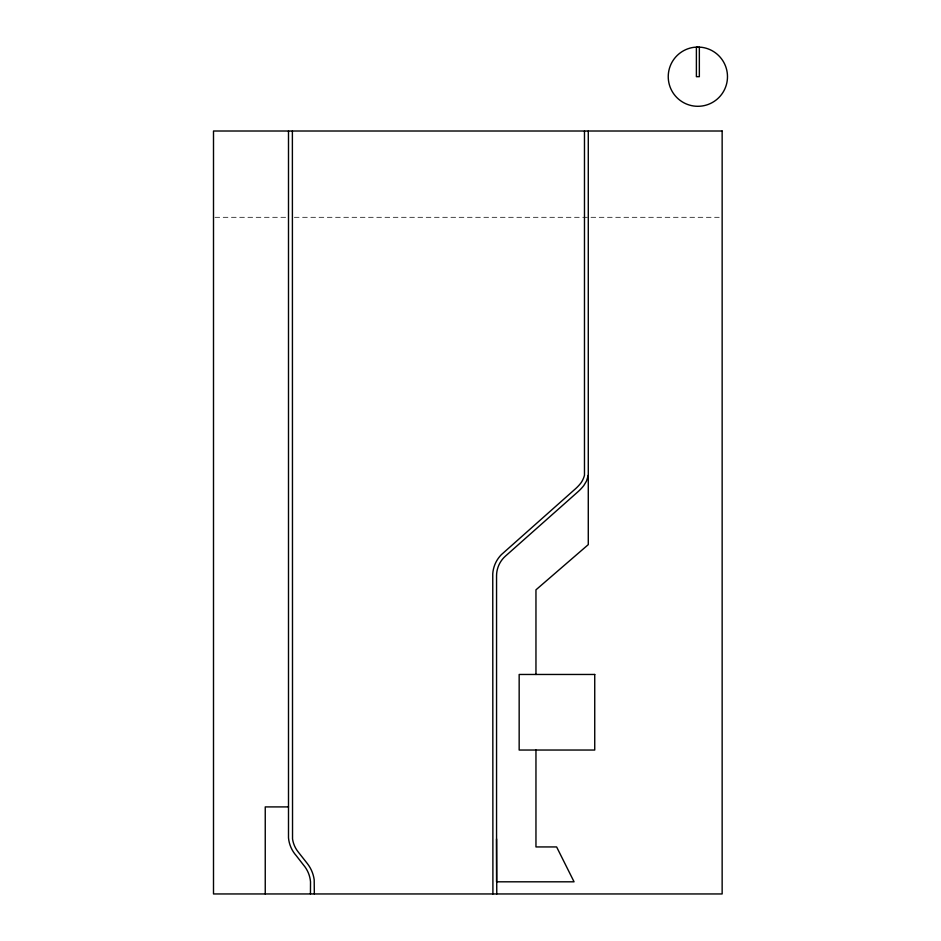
<?xml version="1.0" encoding="UTF-8"?>
<svg xmlns="http://www.w3.org/2000/svg" width="941" height="941" viewBox="0 0 941 941"><rect width="100%" height="100%" fill="white"/><g stroke="black" fill="none" stroke-linecap="round" stroke-linejoin="round"><path stroke-width="0.71" stroke-dasharray="4.71 3.53" d="M214.971 217.3L287.005 217.3M294.357 217.3L719.206 217.3"/><path stroke-width="1.41" d="M496.554 838.913L496.777 893.95M310.448 893.95L310.518 881.811A29.818 29.818 0 0 0 303.39 864.861L296.25 855.663A31.006 31.006 0 0 1 288.499 837.913L288.499 131.011M314.329 893.95L314.188 879.741A33.7 33.7 0 0 0 307.436 863.685L298.215 851.981A27.136 27.136 0 0 1 292.533 838.972L292.38 131.011M588.278 475.24L586.478 481.098L583.796 485.568A47.462 47.462 0 0 1 577.986 491.743L505.446 556.107A26.442 26.442 0 0 0 496.554 575.892L496.554 881.811L574.069 881.811L556.625 846.935L535.958 846.935L535.958 750.036M288.499 806.908L265.244 806.908L265.244 893.95M492.908 893.95L492.755 573.763A30.324 30.324 0 0 1 501.33 554.684L575.386 488.873A43.674 43.674 0 0 0 581.185 482.615A24.301 24.301 0 0 0 584.479 475.24L584.479 131.011M699.351 47.144L699.351 76.68L696.387 76.68L696.387 47.144M588.278 131.011L588.278 544.627L535.958 589.842L535.958 674.462M697.869 47.05L693.999 47.309A29.63 29.63 0 0 0 672.874 92.594A29.63 29.63 0 0 0 722.853 92.594A29.63 29.63 0 0 0 701.739 47.309L697.869 47.05M722.147 131.011L213.501 131.011L213.501 893.95L722.147 893.95L722.147 131.011M594.736 674.462L519.161 674.462L519.161 750.036L594.736 750.036L594.736 674.462"/></g></svg>
